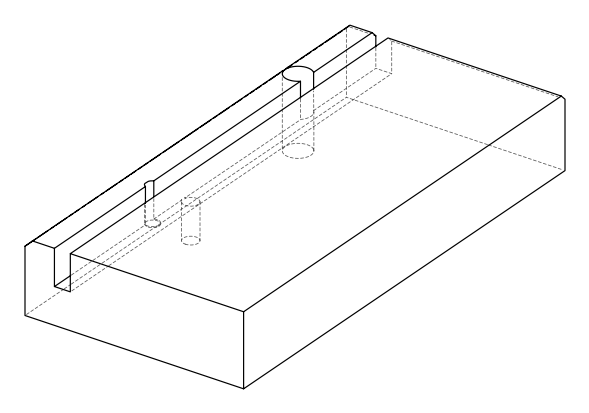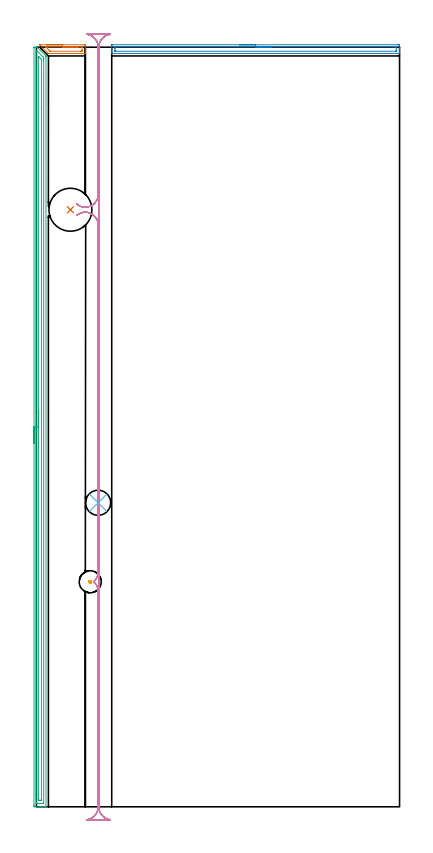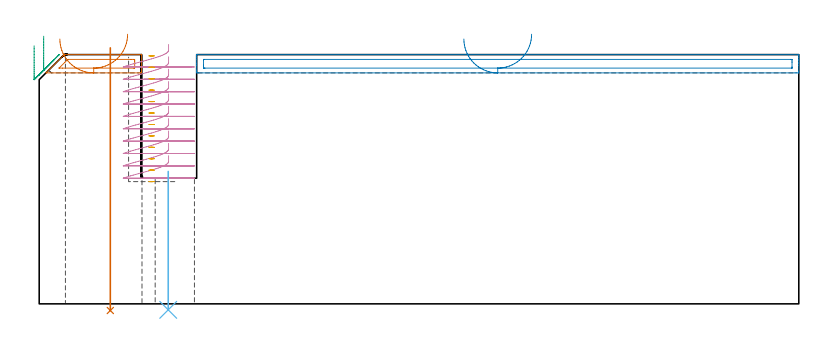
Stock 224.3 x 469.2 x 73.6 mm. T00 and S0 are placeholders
(PLAN: 7 operations, 4 tool changes, 37.7 min)
(1 AREA_MILL | FG_CHAMFER_SURFACE | UGT0205_001 | 0.61 min | 489 mm3)
(2 AREA_MILL_1 | FG_CHAMFER_SURFACE_1 | UGT0205_001 | 3.04 min | 2641 mm3)
(3 AREA_MILL_2 | FG_CHAMFER_SURFACE_2 | UGT0205_001 | 11.42 min | 12772 mm3)
(4 MILL_RECTANGULAR_SLOT | SLOT_RECTANGULAR | NXT0201_012 | Follow Part, ap 4, ae 75% | 21.8 min | 290032 mm3)
(5 MILL_BLIND_HOLE_FROM_SOLID_MATERIAL | STEP1POCKET | NXT0201_011 | Spiral | 0.37 min | 378 mm3)
(6 INDEXABLE_INSERT_DRILL_THROUGH_HOLE_FROM_SOLID | STEP1HOLE | NXT0302_002 | 0.17 min | 6983 mm3)
(7 INDEXABLE_INSERT_DRILL_THROUGH_HOLE_FROM_SOLID_1 | STEP1HOLE_1 | NXT0302_024 | 0.31 min | 28604 mm3)
(TOOL UGT0205_001 | Chamfer Mill 20 x 3 x 45 deg. | D20 FL50 Z2)
(TOOL NXT0201_012 | ENDMILL 16mm [2P460-1600-NA 1630] | D16 FL38 Z6)
(TOOL NXT0201_011 | ENDMILL 12mm [2P460-1200-NA 1630] | D12 FL38 Z6)
(TOOL NXT0302_002 | Index. Insert Drill 15.5mm [880-D1550L20-05] | D15.5 PA176 FL78 Z2)
(TOOL NXT0302_024 | Index. Insert Drill 26.5mm [880-D2650L32-03] | D26.5 PA176 FL80 Z2)
(OP 1 AREA_MILL)
G17 G21 G94 G90
T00 M6
G54
G17 G0 G90 X6.1 Y470.7 S1061 M3
G43 Z83.6 H0
Z78.2
G94 G1 X6.138 Z77.328 F250.
X6.252 Z76.463
X6.441 Z75.612
X6.703 Z74.78
X7.037 Z73.974
X7.44 Z73.2
X7.908 Z72.464
X8.44 Z71.772
X9.029 Z71.129
X9.672 Z70.54
X10.364 Z70.008
X11.1 Z69.54
X11.874 Z69.137
X12.68 Z68.803
X13.512 Z68.541
X14.364 Z68.352
X15.228 Z68.238
X16.1 Z68.2
X29.755
X29.953 Y470.698 Z68.202
X30.2 Y470.691 Z68.205
Y470.219 Z68.681
Y465.31 Z73.59
X30.197 Y465.302 Z73.598
X30.196 Y465.3 Z73.6
X7.731
X7.398 Y465.306 Z73.592
X7.303 Y465.397 Z73.5
X6.976 Y465.722 Z73.175
X6.91 Y465.79 Z73.11
X6.85 Y465.85 Z73.049
X2.151 Y470.548 Z68.35
X2.051 Y470.653 Z68.244
X2.018 Y470.692 Z68.203
X2.151 Y470.7 Z68.2
X16.1
Y469.286 Z69.614
X27.993 Y469.285 Z69.615
X28.035 Y469.284 Z69.616
X28.174 Y469.279 Z69.621
X28.191 Y469.234 Z69.666
X28.195 Y469.216 Z69.684
X28.199 Y469.12 Z69.78
Y467.351 Z71.549
X28.197 Y467.143 Z71.757
X28.19 Y466.734 Z72.166
X27.993 Y466.718 Z72.182
X27.951 Y466.716 Z72.184
X27.112 Y466.714 Z72.186
X8.571 Y466.715 Z72.185
X8.467 Y466.719 Z72.181
X8.446 Y466.721 Z72.179
X8.329 Y466.831 Z72.069
X8.145 Y467.009 Z71.891
X7.592 Y467.558 Z71.342
X5.911 Y469.24 Z69.66
X5.904 Y469.248 Z69.652
X5.888 Y469.273 Z69.627
X5.887 Y469.279 Z69.621
X5.908 Y469.281 Z69.619
X5.969 Y469.285 Z69.615
X6.009 Y469.286 Z69.614
X6.85
X16.1
X16.972 Z69.652
X17.837 Z69.766
X18.688 Z69.955
X19.52 Z70.217
X20.326 Z70.551
X21.1 Z70.954
X21.836 Z71.423
X22.528 Z71.954
X23.171 Z72.543
X23.76 Z73.186
X24.292 Z73.878
X24.76 Z74.614
X25.163 Z75.388
X25.497 Z76.194
X25.759 Z77.026
X25.948 Z77.878
X26.062 Z78.743
X26.1 Z79.614
G0 Z83.6
M5
M2
(OP 2 AREA_MILL_1)
G17 G21 G94 G90
T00 M6
G54
G17 G0 G90 X125.4 Y470.7 S1061 M3
G43 Z83.6 H0
Z78.2
G94 G1 X125.438 Z77.328 F250.
X125.552 Z76.464
X125.741 Z75.612
X126.003 Z74.78
X126.337 Z73.974
X126.74 Z73.2
X127.208 Z72.464
X127.74 Z71.772
X128.329 Z71.129
X128.972 Z70.54
X129.664 Z70.008
X130.4 Z69.54
X131.174 Z69.137
X131.98 Z68.803
X132.812 Z68.541
X133.664 Z68.352
X134.528 Z68.238
X135.4 Z68.2
X223.208
X223.702 Y470.699 Z68.201
X224.19 Y470.694 Z68.203
X224.291 Y470.691 Z68.205
X224.3 Y470.21 Z68.685
Y468.442 Z70.452
Y467.86 Z71.037
Y467.558 Z71.338
Y466.975 Z71.921
Y466.674 Z72.221
Y466.07 Z72.829
Y465.634 Z73.265
X224.293 Y465.315 Z73.576
X224.291 Y465.303 Z73.588
X224.149 Y465.3 Z73.6
X46.652
X46.508 Y465.302 Z73.588
X46.5 Y465.316 Z73.574
Y465.634 Z73.265
Y466.07 Z72.829
Y466.674 Z72.221
Y467.86 Z71.037
Y468.442 Z70.452
Y469.919 Z68.976
X46.503 Y470.21 Z68.685
X46.509 Y470.691 Z68.205
X46.61 Y470.694 Z68.203
X47.098 Y470.7 Z68.2
X135.4
Y469.286 Z69.614
X222.139 Y469.285 Z69.615
X222.228 Y469.284 Z69.616
X222.272 Y469.281 Z69.619
X222.287 Y469.279 Z69.621
X222.29 Y469.268 Z69.632
X222.295 Y469.169 Z69.731
X222.299 Y468.948 Z69.952
Y467.558 Z71.342
X222.298 Y467.181 Z71.719
X222.29 Y466.801 Z72.099
X222.281 Y466.721 Z72.179
X222.236 Y466.719 Z72.181
X222.131 Y466.716 Z72.184
X221.918 Y466.714 Z72.186
X221.877
X48.661 Y466.715 Z72.185
X48.572 Y466.716 Z72.184
X48.528 Y466.719 Z72.181
X48.513 Y466.721 Z72.179
X48.51 Y466.732 Z72.168
X48.505 Y466.831 Z72.069
X48.501 Y467.052 Z71.848
Y468.442 Z70.458
X48.502 Y468.819 Z70.081
X48.51 Y469.199 Z69.701
X48.519 Y469.279 Z69.621
X48.564 Y469.281 Z69.619
X48.669 Y469.284 Z69.616
X48.882 Y469.286 Z69.614
X48.923
X135.4
X136.272 Z69.652
X137.137 Z69.766
X137.988 Z69.955
X138.82 Z70.217
X139.626 Z70.551
X140.4 Z70.954
X141.136 Z71.423
X141.828 Z71.954
X142.471 Z72.543
X143.06 Z73.186
X143.592 Z73.878
X144.06 Z74.614
X144.463 Z75.388
X144.797 Z76.194
X145.059 Z77.026
X145.248 Z77.878
X145.362 Z78.743
X145.4 Z79.614
G0 Z83.6
M5
M2
(OP 3 AREA_MILL_2)
G17 G21 G94 G90
T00 M6
G54
G17 G0 G90 X-1.5 Y224.6 S1061 M3
G43 Z83.6 H0
Z76.2
G94 G1 Y224.638 Z75.329 F250.
Y224.752 Z74.464
Y224.941 Z73.612
Y225.203 Z72.78
Y225.537 Z71.974
Y225.94 Z71.2
Y226.408 Z70.464
Y226.94 Z69.772
Y227.529 Z69.129
Y228.172 Z68.54
Y228.864 Z68.009
Y229.6 Z67.54
Y230.374 Z67.137
Y231.18 Z66.803
Y232.012 Z66.541
Y232.864 Z66.352
Y233.728 Z66.238
Y234.6 Z66.2
Y468.878
X-1.497 Y469.032 Z66.203
X-1.491 Y469.198 Z66.205
X-1.252 Y469.2 Z66.445
X-0.918 Z66.777
X0.391 Z68.089
X0.418 Z68.117
X0.492 Y469.198 Z68.189
X0.517 Y469.181 Z68.215
X0.722 Y468.978 Z68.421
X0.817 Y468.884 Z68.516
X5.763 Y463.938 Z73.461
X5.781 Y463.92 Z73.477
X5.902 Y463.805 Z73.583
X5.9 Y463.227 Z73.6
Y0.168
X5.897 Y0.01 Z73.588
X5.851 Y0.008 Z73.543
X5.463 Y0. Z73.162
X5.096 Z72.795
X4.427 Z72.122
X3.202 Z70.899
X2.645 Z70.34
X2.033 Z69.728
X-0.918 Y0.001 Z66.779
X-1.165 Y0.003 Z66.532
X-1.491 Y0.007 Z66.206
X-1.493 Y0.037 Z66.204
X-1.498 Y0.614 Z66.202
X-1.5 Y1.198 Z66.2
Y234.6
X-0.086 Z67.614
X-0.085 Y466.858 Z67.615
X-0.084 Y466.917 Z67.616
X-0.079 Y467.034 Z67.621
X-0.07 Y467.19 Z67.63
X-0.027 Y467.191 Z67.673
X0.028 Y467.19 Z67.728
X0.089 Y467.15 Z67.789
X0.209 Y467.034 Z67.909
X0.45 Y466.8 Z68.15
X3.536 Y463.714 Z71.236
X4.02 Y463.227 Z71.72
X4.427 Y462.811 Z72.127
X4.479 Y462.334 Z72.179
X4.482 Y462.279 Z72.182
X4.486 Y461.441 Z72.186
Y461.382
X4.485 Y2.342 Z72.185
X4.484 Y2.283 Z72.184
X4.479 Y2.165 Z72.179
X4.47 Y2.01 Z72.17
X4.427 Y2.008 Z72.127
X3.934 Y2.001 Z71.634
X0.864 Y2. Z68.564
X0.371 Y2.001 Z68.071
X-0.027 Y2.008 Z67.673
X-0.077 Y2.01 Z67.623
X-0.083 Y2.224 Z67.617
X-0.085 Y2.341 Z67.615
X-0.086 Y234.6 Z67.614
X1.329 Z69.029
Y463.227
X1.331 Y463.414 Z69.031
X1.332 Y463.451 Z69.032
X1.333 Y463.455 Z69.033
X1.347 Y463.445 Z69.047
X1.393 Y463.404 Z69.093
X1.573 Y463.227 Z69.273
X2.645 Y462.155 Z70.345
X3.001 Y461.796 Z70.701
X3.044 Y461.749 Z70.744
X3.062 Y461.727 Z70.762
X3.065 Y461.696 Z70.765
X3.069 Y461.584 Z70.769
X3.071 Y461.441 Z70.771
X3.072 Y432.249 Z70.772
X3.071 Y4.652 Z70.771
Y4.186
X3.069 Y4.08 Z70.769
X3.066 Y4.028 Z70.766
X3.064 Y4.01 Z70.764
X3.017 Y4.007 Z70.717
X2.83 Y4.001 Z70.53
X1.569 Z69.269
X1.445 Y4.004 Z69.145
X1.347 Y4.01 Z69.047
X1.334 Y4.014 Z69.034
X1.332 Y4.021 Z69.032
X1.33 Y4.044 Z69.03
X1.329 Y4.186 Z69.029
X1.328 Y4.614 Z69.028
X1.329 Y234.6 Z69.029
Y235.472 Z69.067
Y236.336 Z69.18
Y237.188 Z69.369
Y238.02 Z69.632
Y238.826 Z69.965
Y239.6 Z70.368
Y240.336 Z70.837
Y241.028 Z71.368
Y241.671 Z71.957
Y242.26 Z72.601
Y242.792 Z73.293
Y243.26 Z74.029
Y243.663 Z74.802
Y243.997 Z75.608
Y244.259 Z76.44
Y244.448 Z77.292
Y244.562 Z78.157
Y244.6 Z79.029
G0 Z83.6
M5
M2
(OP 4 MILL_RECTANGULAR_SLOT)
G17 G21 G94 G90
T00 M6
G54
G17 G0 G90 X38.2 Y352.905 S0 M3
G43 Z83.6 H1
Z76.6
G94 G1 Y359.548 Z74.82 F250.
X38.135 Y360.323 Z74.612
X37.995 Y361.088 Z74.403
X37.781 Y361.836 Z74.195
X37.495 Y362.56 Z73.986
X37.141 Y363.252 Z73.778
X36.721 Y363.907 Z73.569
X36.24 Y364.518 Z73.361
X35.701 Y365.08 Z73.153
X35.111 Y365.586 Z72.944
X34.474 Y366.033 Z72.736
X33.797 Y366.416 Z72.527
X33.086 Y366.731 Z72.319
X32.347 Y366.976 Z72.11
X31.588 Y367.148 Z71.902
X30.817 Y367.246 Z71.693
X30.039 Y367.268 Z71.485
X29.263 Y367.215 Z71.276
X28.496 Y367.086 Z71.068
X27.744 Y366.884 Z70.86
X27.016 Y366.609 Z70.651
X26.319 Y366.266 Z70.443
X25.657 Y365.856 Z70.234
X25.039 Y365.384 Z70.026
X24.829 Y365.194 Z69.95
G2 X38.2 Y359.265 R8. F500.
G1 Y145.102
G2 X35.373 Y139. R8.
X38.2 Y132.898 R8.
G1 Y0.
G2 X30.892 Y-7.97 R8.
G1 Y-8.
X45.808
Y-7.97
G2 X38.5 Y0. R8.
G1 Y469.2
G2 X44.931 Y477.045 R8.
G1 X44.937 Y477.074
G3 X43.524 Y477.2 R8.
G1 X33.153
G3 X31.752 Y477.076 R8.
G1 X31.757 Y477.047
G2 X38.2 Y469.2 R8.
G1 Y378.335
G2 X24.829 Y372.406 R8.
G0 Z83.6
X38.2 Y352.905
Z72.95
G1 Y359.548 Z71.17 F250.
X38.135 Y360.323 Z70.962
X37.995 Y361.088 Z70.753
X37.781 Y361.836 Z70.545
X37.495 Y362.56 Z70.336
X37.141 Y363.252 Z70.128
X36.721 Y363.907 Z69.919
X36.24 Y364.518 Z69.711
X35.701 Y365.08 Z69.503
X35.111 Y365.586 Z69.294
X34.474 Y366.033 Z69.086
X33.797 Y366.416 Z68.877
X33.086 Y366.731 Z68.669
X32.347 Y366.976 Z68.46
X31.588 Y367.148 Z68.252
X30.817 Y367.246 Z68.043
X30.039 Y367.268 Z67.835
X29.263 Y367.215 Z67.626
X28.496 Y367.086 Z67.418
X27.744 Y366.884 Z67.21
X27.016 Y366.609 Z67.001
X26.319 Y366.266 Z66.793
X25.657 Y365.856 Z66.584
X25.039 Y365.384 Z66.376
X24.829 Y365.194 Z66.3
G2 X38.2 Y359.265 R8. F500.
G1 Y145.102
G2 X35.373 Y139. R8.
X38.2 Y132.898 R8.
G1 Y0.
G2 X30.892 Y-7.97 R8.
G1 Y-8.
X45.808
Y-7.97
G2 X38.5 Y0. R8.
G1 Y469.2
G2 X45.808 Y477.17 R8.
G1 Y477.2
X30.892
Y477.17
G2 X38.2 Y469.2 R8.
G1 Y378.335
G2 X24.829 Y372.406 R8.
G0 Z83.6
X38.2 Y352.905
Z69.3
G1 Y359.548 Z67.52 F250.
X38.135 Y360.323 Z67.312
X37.995 Y361.088 Z67.103
X37.781 Y361.836 Z66.895
X37.495 Y362.56 Z66.686
X37.141 Y363.252 Z66.478
X36.721 Y363.907 Z66.269
X36.24 Y364.518 Z66.061
X35.701 Y365.08 Z65.853
X35.111 Y365.586 Z65.644
X34.474 Y366.033 Z65.436
X33.797 Y366.416 Z65.227
X33.086 Y366.731 Z65.019
X32.347 Y366.976 Z64.81
X31.588 Y367.148 Z64.602
X30.817 Y367.246 Z64.393
X30.039 Y367.268 Z64.185
X29.263 Y367.215 Z63.976
X28.496 Y367.086 Z63.768
X27.744 Y366.884 Z63.56
X27.016 Y366.609 Z63.351
X26.319 Y366.266 Z63.143
X25.657 Y365.856 Z62.934
X25.039 Y365.384 Z62.726
X24.829 Y365.194 Z62.65
G2 X38.2 Y359.265 R8. F500.
G1 Y145.102
G2 X35.373 Y139. R8.
X38.2 Y132.898 R8.
G1 Y0.
G2 X30.892 Y-7.97 R8.
G1 Y-8.
X45.808
Y-7.97
G2 X38.5 Y0. R8.
G1 Y469.2
G2 X45.808 Y477.17 R8.
G1 Y477.2
X30.892
Y477.17
G2 X38.2 Y469.2 R8.
G1 Y378.335
G2 X24.829 Y372.406 R8.
G0 Z83.6
X38.2 Y352.905
Z65.65
G1 Y359.548 Z63.87 F250.
X38.135 Y360.323 Z63.662
X37.995 Y361.088 Z63.453
X37.781 Y361.836 Z63.245
X37.495 Y362.56 Z63.036
X37.141 Y363.252 Z62.828
X36.721 Y363.907 Z62.619
X36.24 Y364.518 Z62.411
X35.701 Y365.08 Z62.203
X35.111 Y365.586 Z61.994
X34.474 Y366.033 Z61.786
X33.797 Y366.416 Z61.577
X33.086 Y366.731 Z61.369
X32.347 Y366.976 Z61.16
X31.588 Y367.148 Z60.952
X30.817 Y367.246 Z60.743
X30.039 Y367.268 Z60.535
X29.263 Y367.215 Z60.326
X28.496 Y367.086 Z60.118
X27.744 Y366.884 Z59.91
X27.016 Y366.609 Z59.701
X26.319 Y366.266 Z59.493
X25.657 Y365.856 Z59.284
X25.039 Y365.384 Z59.076
X24.829 Y365.194 Z59.
G2 X38.2 Y359.265 R8. F500.
G1 Y145.102
G2 X35.373 Y139. R8.
X38.2 Y132.898 R8.
G1 Y0.
G2 X30.892 Y-7.97 R8.
G1 Y-8.
X45.808
Y-7.97
G2 X38.5 Y0. R8.
G1 Y469.2
G2 X45.808 Y477.17 R8.
G1 Y477.2
X30.892
Y477.17
G2 X38.2 Y469.2 R8.
G1 Y378.335
G2 X24.829 Y372.406 R8.
G0 Z83.6
X38.2 Y352.905
Z62.
G1 Y359.548 Z60.22 F250.
X38.135 Y360.323 Z60.012
X37.995 Y361.088 Z59.803
X37.781 Y361.836 Z59.595
X37.495 Y362.56 Z59.386
X37.141 Y363.252 Z59.178
X36.721 Y363.907 Z58.969
X36.24 Y364.518 Z58.761
X35.701 Y365.08 Z58.553
X35.111 Y365.586 Z58.344
X34.474 Y366.033 Z58.136
X33.797 Y366.416 Z57.927
X33.086 Y366.731 Z57.719
X32.347 Y366.976 Z57.51
X31.588 Y367.148 Z57.302
X30.817 Y367.246 Z57.093
X30.039 Y367.268 Z56.885
X29.263 Y367.215 Z56.676
X28.496 Y367.086 Z56.468
X27.744 Y366.884 Z56.26
X27.016 Y366.609 Z56.051
X26.319 Y366.266 Z55.843
X25.657 Y365.856 Z55.634
X25.039 Y365.384 Z55.426
X24.829 Y365.194 Z55.35
G2 X38.2 Y359.265 R8. F500.
G1 Y145.102
G2 X35.373 Y139. R8.
X38.2 Y132.898 R8.
G1 Y0.
G2 X30.892 Y-7.97 R8.
G1 Y-8.
X45.808
Y-7.97
G2 X38.5 Y0. R8.
G1 Y469.2
G2 X45.808 Y477.17 R8.
G1 Y477.2
X30.892
Y477.17
G2 X38.2 Y469.2 R8.
G1 Y378.335
G2 X24.829 Y372.406 R8.
G0 Z83.6
X38.2 Y352.905
Z58.35
G1 Y359.548 Z56.57 F250.
X38.135 Y360.323 Z56.362
X37.995 Y361.088 Z56.153
X37.781 Y361.836 Z55.945
X37.495 Y362.56 Z55.736
X37.141 Y363.252 Z55.528
X36.721 Y363.907 Z55.319
X36.24 Y364.518 Z55.111
X35.701 Y365.08 Z54.903
X35.111 Y365.586 Z54.694
X34.474 Y366.033 Z54.486
X33.797 Y366.416 Z54.277
X33.086 Y366.731 Z54.069
X32.347 Y366.976 Z53.86
X31.588 Y367.148 Z53.652
X30.817 Y367.246 Z53.443
X30.039 Y367.268 Z53.235
X29.263 Y367.215 Z53.026
X28.496 Y367.086 Z52.818
X27.744 Y366.884 Z52.61
X27.016 Y366.609 Z52.401
X26.319 Y366.266 Z52.193
X25.657 Y365.856 Z51.984
X25.039 Y365.384 Z51.776
X24.829 Y365.194 Z51.7
G2 X38.2 Y359.265 R8. F500.
G1 Y145.102
G2 X35.373 Y139. R8.
X38.2 Y132.898 R8.
G1 Y0.
G2 X30.892 Y-7.97 R8.
G1 Y-8.
X45.808
Y-7.97
G2 X38.5 Y0. R8.
G1 Y469.2
G2 X45.808 Y477.17 R8.
G1 Y477.2
X30.892
Y477.17
G2 X38.2 Y469.2 R8.
G1 Y378.335
G2 X24.829 Y372.406 R8.
G0 Z83.6
X38.2 Y352.905
Z54.7
G1 Y359.548 Z52.92 F250.
X38.135 Y360.323 Z52.712
X37.995 Y361.088 Z52.503
X37.781 Y361.836 Z52.295
X37.495 Y362.56 Z52.086
X37.141 Y363.252 Z51.878
X36.721 Y363.907 Z51.669
X36.24 Y364.518 Z51.461
X35.701 Y365.08 Z51.253
X35.111 Y365.586 Z51.044
X34.474 Y366.033 Z50.836
X33.797 Y366.416 Z50.627
X33.086 Y366.731 Z50.419
X32.347 Y366.976 Z50.21
X31.588 Y367.148 Z50.002
X30.817 Y367.246 Z49.793
X30.039 Y367.268 Z49.585
X29.263 Y367.215 Z49.376
X28.496 Y367.086 Z49.168
X27.744 Y366.884 Z48.96
X27.016 Y366.609 Z48.751
X26.319 Y366.266 Z48.543
X25.657 Y365.856 Z48.334
X25.039 Y365.384 Z48.126
X24.829 Y365.194 Z48.05
G2 X38.2 Y359.265 R8. F500.
G1 Y145.102
G2 X35.373 Y139. R8.
X38.2 Y132.898 R8.
G1 Y0.
G2 X30.892 Y-7.97 R8.
G1 Y-8.
X45.808
Y-7.97
G2 X38.5 Y0. R8.
G1 Y469.2
G2 X45.808 Y477.17 R8.
G1 Y477.2
X30.892
Y477.17
G2 X38.2 Y469.2 R8.
G1 Y378.335
G2 X24.829 Y372.406 R8.
G0 Z83.6
X38.2 Y352.905
Z51.05
G1 Y359.548 Z49.27 F250.
X38.135 Y360.323 Z49.062
X37.995 Y361.088 Z48.853
X37.781 Y361.836 Z48.645
X37.495 Y362.56 Z48.436
X37.141 Y363.252 Z48.228
X36.721 Y363.907 Z48.019
X36.24 Y364.518 Z47.811
X35.701 Y365.08 Z47.603
X35.111 Y365.586 Z47.394
X34.474 Y366.033 Z47.186
X33.797 Y366.416 Z46.977
X33.086 Y366.731 Z46.769
X32.347 Y366.976 Z46.56
X31.588 Y367.148 Z46.352
X30.817 Y367.246 Z46.143
X30.039 Y367.268 Z45.935
X29.263 Y367.215 Z45.727
X28.496 Y367.086 Z45.518
X27.744 Y366.884 Z45.31
X27.016 Y366.609 Z45.101
X26.319 Y366.266 Z44.893
X25.657 Y365.856 Z44.684
X25.039 Y365.384 Z44.476
X24.829 Y365.194 Z44.4
G2 X38.2 Y359.265 R8. F500.
G1 Y145.102
G2 X35.373 Y139. R8.
X38.2 Y132.898 R8.
G1 Y0.
G2 X30.892 Y-7.97 R8.
G1 Y-8.
X45.808
Y-7.97
G2 X38.5 Y0. R8.
G1 Y469.2
G2 X45.808 Y477.17 R8.
G1 Y477.2
X30.892
Y477.17
G2 X38.2 Y469.2 R8.
G1 Y378.335
G2 X24.829 Y372.406 R8.
G0 Z83.6
X38.2 Y352.905
Z47.4
G1 Y359.548 Z45.62 F250.
X38.135 Y360.323 Z45.412
X37.995 Y361.088 Z45.203
X37.781 Y361.836 Z44.995
X37.495 Y362.56 Z44.786
X37.141 Y363.252 Z44.578
X36.721 Y363.907 Z44.37
X36.24 Y364.518 Z44.161
X35.701 Y365.08 Z43.953
X35.111 Y365.586 Z43.744
X34.474 Y366.033 Z43.536
X33.797 Y366.416 Z43.327
X33.086 Y366.731 Z43.119
X32.347 Y366.976 Z42.91
X31.588 Y367.148 Z42.702
X30.817 Y367.246 Z42.493
X30.039 Y367.268 Z42.285
X29.263 Y367.215 Z42.077
X28.496 Y367.086 Z41.868
X27.744 Y366.884 Z41.66
X27.016 Y366.609 Z41.451
X26.319 Y366.266 Z41.243
X25.657 Y365.856 Z41.034
X25.039 Y365.384 Z40.826
X24.829 Y365.194 Z40.75
G2 X38.2 Y359.265 R8. F500.
G1 Y145.102
G2 X35.373 Y139. R8.
X38.2 Y132.898 R8.
G1 Y0.
G2 X30.892 Y-7.97 R8.
G1 Y-8.
X45.808
Y-7.97
G2 X38.5 Y0. R8.
G1 Y469.2
G2 X45.808 Y477.17 R8.
G1 Y477.2
X30.892
Y477.17
G2 X38.2 Y469.2 R8.
G1 Y378.335
G2 X24.829 Y372.406 R8.
G0 Z83.6
X38.2 Y352.905
Z43.75
G1 Y359.548 Z41.97 F250.
X38.135 Y360.323 Z41.762
X37.995 Y361.088 Z41.553
X37.781 Y361.836 Z41.345
X37.495 Y362.56 Z41.136
X37.141 Y363.252 Z40.928
X36.721 Y363.907 Z40.72
X36.24 Y364.518 Z40.511
X35.701 Y365.08 Z40.303
X35.111 Y365.586 Z40.094
X34.474 Y366.033 Z39.886
X33.797 Y366.416 Z39.677
X33.086 Y366.731 Z39.469
X32.347 Y366.976 Z39.26
X31.588 Y367.148 Z39.052
X30.817 Y367.246 Z38.843
X30.039 Y367.268 Z38.635
X29.263 Y367.215 Z38.427
X28.496 Y367.086 Z38.218
X27.744 Y366.884 Z38.01
X27.016 Y366.609 Z37.801
X26.319 Y366.266 Z37.593
X25.657 Y365.856 Z37.384
X25.039 Y365.384 Z37.176
X24.829 Y365.194 Z37.1
G2 X38.2 Y359.265 R8. F500.
G1 Y145.102
G2 X35.373 Y139. R8.
X38.2 Y132.898 R8.
G1 Y0.
G2 X30.892 Y-7.97 R8.
G1 Y-8.
X45.808
Y-7.97
G2 X38.5 Y0. R8.
G1 Y469.2
G2 X45.808 Y477.17 R8.
G1 Y477.2
X30.892
Y477.17
G2 X38.2 Y469.2 R8.
G1 Y378.335
G2 X24.829 Y372.406 R8.
G0 Z83.6
M5
M2
(OP 5 MILL_BLIND_HOLE_FROM_SOLID_MATERIAL)
G17 G21 G94 G90
T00 M6
G54
G17 G0 G90 X33.2 Y139. S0 M3
G43 Z83.6 H1
Z73.225
G94 G3 X33.6 Y139.4 R0.4 F250.
X33.2 Y139.8 R0.4
X32.4 Y139. R0.8
X33.2 Y139.8 R-0.8
X32.8 Y139.4 R0.4
X33.2 Y139. R0.4
G0 Z69.85
G3 X33.6 Y139.4 R0.4
X33.2 Y139.8 R0.4
X32.4 Y139. R0.8
X33.2 Y139.8 R-0.8
X32.8 Y139.4 R0.4
X33.2 Y139. R0.4
G0 Z66.475
G3 X33.6 Y139.4 R0.4
X33.2 Y139.8 R0.4
X32.4 Y139. R0.8
X33.2 Y139.8 R-0.8
X32.8 Y139.4 R0.4
X33.2 Y139. R0.4
G0 Z63.1
G3 X33.6 Y139.4 R0.4
X33.2 Y139.8 R0.4
X32.4 Y139. R0.8
X33.2 Y139.8 R-0.8
X32.8 Y139.4 R0.4
X33.2 Y139. R0.4
G0 Z59.725
G3 X33.6 Y139.4 R0.4
X33.2 Y139.8 R0.4
X32.4 Y139. R0.8
X33.2 Y139.8 R-0.8
X32.8 Y139.4 R0.4
X33.2 Y139. R0.4
G0 Z56.35
G3 X33.6 Y139.4 R0.4
X33.2 Y139.8 R0.4
X32.4 Y139. R0.8
X33.2 Y139.8 R-0.8
X32.8 Y139.4 R0.4
X33.2 Y139. R0.4
G0 Z52.975
G3 X33.6 Y139.4 R0.4
X33.2 Y139.8 R0.4
X32.4 Y139. R0.8
X33.2 Y139.8 R-0.8
X32.8 Y139.4 R0.4
X33.2 Y139. R0.4
G0 Z49.6
G3 X33.6 Y139.4 R0.4
X33.2 Y139.8 R0.4
X32.4 Y139. R0.8
X33.2 Y139.8 R-0.8
X32.8 Y139.4 R0.4
X33.2 Y139. R0.4
G0 Z46.225
G3 X33.6 Y139.4 R0.4
X33.2 Y139.8 R0.4
X32.4 Y139. R0.8
X33.2 Y139.8 R-0.8
X32.8 Y139.4 R0.4
X33.2 Y139. R0.4
G0 Z42.85
G3 X33.6 Y139.4 R0.4
X33.2 Y139.8 R0.4
X32.4 Y139. R0.8
X33.2 Y139.8 R-0.8
X32.8 Y139.4 R0.4
X33.2 Y139. R0.4
G0 Z39.475
G3 X33.6 Y139.4 R0.4
X33.2 Y139.8 R0.4
X32.4 Y139. R0.8
X33.2 Y139.8 R-0.8
X32.8 Y139.4 R0.4
X33.2 Y139. R0.4
G0 Z36.1
G3 X33.6 Y139.4 R0.4
X33.2 Y139.8 R0.4
X32.4 Y139. R0.8
X33.2 Y139.8 R-0.8
X32.8 Y139.4 R0.4
X33.2 Y139. R0.4
G0 Z83.6
M5
M2
(OP 6 INDEXABLE_INSERT_DRILL_THROUGH_HOLE_FROM_SOLID)
G17 G21 G94 G90
T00 M6
G54
G17 G0 G90 X38.1 Y187.8 S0 M3
G43 Z83.6 H1
G94 G81 G98 Z-1.771 F250. R39.1
G80
M5
M2
(OP 7 INDEXABLE_INSERT_DRILL_THROUGH_HOLE_FROM_SOLID_1)
G17 G21 G94 G90
T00 M6
G54
G17 G0 G90 X21. Y368.8 S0 M3
G43 Z83.6 H1
G94 G81 G98 Z-1.963 F250. R75.6
G80
M5
M2
